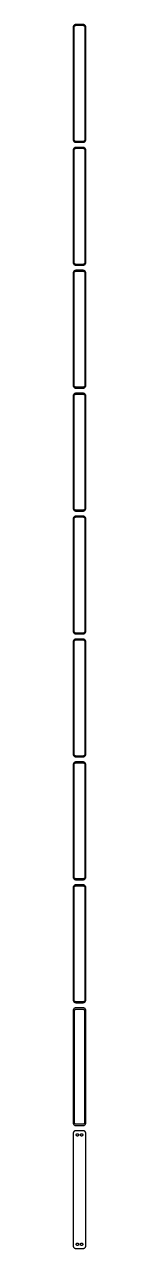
# Model space of a CAD drawing. Header units: metres. Extents: x -11 to 11, y 2085 to 4266.
import ezdxf

# ---------------------------------------------------------------- set-up
doc = ezdxf.new("R2010")
doc.units = ezdxf.units.M

msp = doc.modelspace()

# ---------------------------------------------------------------- linework, layer by layer
for p, q in [((-11.2106, 4261.63), (-11.25, 4261)), ((-11.25, 4261), (-11.25, 4061)), ((-11.0929, 4262.24), (-11.2106, 4261.63)), ((-10.8989, 4262.84), (-11.0929, 4262.24)), ((-10.6315, 4263.41), (-10.8989, 4262.84)), ((-10.2951, 4263.94), (-10.6315, 4263.41)), ((-9.89484, 4264.42), (-10.2951, 4263.94)), ((-9.43712, 4264.85), (-9.89484, 4264.42)), ((-9.75, 4260.5), (-9.71844, 4261)), ((-9.75, 4061.5), (-9.75, 4260.5)), ((-9.71844, 4261), (-9.62433, 4261.49)), ((-9.62433, 4261.49), (-9.4691, 4261.97)), ((-9.4691, 4261.97), (-9.25522, 4262.43)), ((-8.92912, 4265.22), (-9.43712, 4264.85)), ((-9.25522, 4262.43), (-8.98605, 4262.85)), ((-8.98605, 4262.85), (-8.66586, 4263.24)), ((-8.37889, 4265.52), (-8.92912, 4265.22)), ((-8.66586, 4263.24), (-8.29968, 4263.58)), ((-7.79507, 4265.76), (-8.37889, 4265.52)), ((-8.29968, 4263.58), (-7.8933, 4263.88)), ((-7.8933, 4263.88), (-7.45311, 4264.12)), ((-7.1869, 4265.91), (-7.79507, 4265.76)), ((-7.45311, 4264.12), (-6.98605, 4264.3)), ((-6.56395, 4265.99), (-7.1869, 4265.91)), ((-6.98605, 4264.3), (-6.49951, 4264.43)), ((6.56395, 4265.99), (-6.56395, 4265.99)), ((-6.49951, 4264.43), (-6.00116, 4264.49)), ((-6.00116, 4264.49), (6.00116, 4264.49)), ((6.00116, 4264.49), (6.49951, 4264.43)), ((6.49951, 4264.43), (6.98605, 4264.3)), ((7.1869, 4265.91), (6.56395, 4265.99)), ((6.98605, 4264.3), (7.45311, 4264.12)), ((7.79507, 4265.76), (7.1869, 4265.91)), ((7.45311, 4264.12), (7.8933, 4263.88)), ((8.37889, 4265.52), (7.79507, 4265.76)), ((7.8933, 4263.88), (8.29968, 4263.58)), ((8.29968, 4263.58), (8.66586, 4263.24)), ((8.92912, 4265.22), (8.37889, 4265.52)), ((8.66586, 4263.24), (8.98605, 4262.85)), ((9.43712, 4264.85), (8.92912, 4265.22)), ((8.98605, 4262.85), (9.25522, 4262.43)), ((9.25522, 4262.43), (9.4691, 4261.97)), ((9.89484, 4264.42), (9.43712, 4264.85)), ((9.4691, 4261.97), (9.62433, 4261.49)), ((9.62433, 4261.49), (9.71844, 4261)), ((9.71844, 4261), (9.75, 4260.5)), ((9.75, 4260.5), (9.75, 4061.5)), ((10.2951, 4263.94), (9.89484, 4264.42)), ((10.6315, 4263.41), (10.2951, 4263.94)), ((10.8989, 4262.84), (10.6315, 4263.41)), ((11.0929, 4262.24), (10.8989, 4262.84)), ((11.2106, 4261.63), (11.0929, 4262.24)), ((11.25, 4261), (11.2106, 4261.63)), ((11.25, 4061), (11.25, 4261)), ((-11.25, 4061), (-11.2106, 4060.37)), ((-11.2106, 4060.37), (-11.0929, 4059.76)), ((-11.0929, 4059.76), (-10.8989, 4059.16)), ((-10.8989, 4059.16), (-10.6315, 4058.59)), ((-10.6315, 4058.59), (-10.2951, 4058.06)), ((-10.2951, 4058.06), (-9.89484, 4057.58)), ((-9.89484, 4057.58), (-9.43712, 4057.15)), ((-9.71844, 4061), (-9.75, 4061.5)), ((-9.62433, 4060.51), (-9.71844, 4061)), ((-9.4691, 4060.03), (-9.62433, 4060.51)), ((-9.25522, 4059.57), (-9.4691, 4060.03)), ((-9.43712, 4057.15), (-8.92912, 4056.78)), ((-8.98605, 4059.15), (-9.25522, 4059.57)), ((-8.66586, 4058.76), (-8.98605, 4059.15)), ((-8.92912, 4056.78), (-8.37889, 4056.48)), ((-8.29968, 4058.42), (-8.66586, 4058.76)), ((-7.8933, 4058.12), (-8.29968, 4058.42)), ((-7.45311, 4057.88), (-7.8933, 4058.12)), ((-6.98605, 4057.7), (-7.45311, 4057.88)), ((-6.49951, 4057.57), (-6.98605, 4057.7)), ((-6.00116, 4057.51), (-6.49951, 4057.57)), ((6.00116, 4057.51), (-6.00116, 4057.51)), ((6.49951, 4057.57), (6.00116, 4057.51)), ((6.98605, 4057.7), (6.49951, 4057.57)), ((7.45311, 4057.88), (6.98605, 4057.7)), ((7.8933, 4058.12), (7.45311, 4057.88)), ((8.29968, 4058.42), (7.8933, 4058.12)), ((8.66586, 4058.76), (8.29968, 4058.42)), ((8.37889, 4056.48), (8.92912, 4056.78)), ((8.98605, 4059.15), (8.66586, 4058.76)), ((8.92912, 4056.78), (9.43712, 4057.15)), ((9.25522, 4059.57), (8.98605, 4059.15)), ((9.4691, 4060.03), (9.25522, 4059.57)), ((9.43712, 4057.15), (9.89484, 4057.58)), ((9.62433, 4060.51), (9.4691, 4060.03)), ((9.71844, 4061), (9.62433, 4060.51)), ((9.75, 4061.5), (9.71844, 4061)), ((9.89484, 4057.58), (10.2951, 4058.06)), ((10.2951, 4058.06), (10.6315, 4058.59)), ((10.6315, 4058.59), (10.8989, 4059.16)), ((10.8989, 4059.16), (11.0929, 4059.76)), ((11.0929, 4059.76), (11.2106, 4060.37)), ((11.2106, 4060.37), (11.25, 4061)), ((-11.2106, 4042.63), (-11.25, 4042)), ((-11.25, 4042), (-11.25, 3842)), ((-11.0929, 4043.24), (-11.2106, 4042.63)), ((-10.8989, 4043.84), (-11.0929, 4043.24)), ((-10.6315, 4044.41), (-10.8989, 4043.84)), ((-10.2951, 4044.94), (-10.6315, 4044.41)), ((-9.89484, 4045.42), (-10.2951, 4044.94)), ((-9.43712, 4045.85), (-9.89484, 4045.42)), ((-9.75, 4041.5), (-9.71844, 4042)), ((-9.75, 3842.5), (-9.75, 4041.5)), ((-9.71844, 4042), (-9.62433, 4042.49)), ((-9.62433, 4042.49), (-9.4691, 4042.97)), ((-9.4691, 4042.97), (-9.25522, 4043.43)), ((-8.92912, 4046.22), (-9.43712, 4045.85)), ((-9.25522, 4043.43), (-8.98605, 4043.85)), ((-8.98605, 4043.85), (-8.66586, 4044.24)), ((-8.37889, 4046.52), (-8.92912, 4046.22)), ((-8.66586, 4044.24), (-8.29968, 4044.58)), ((-8.37889, 4056.48), (-7.79507, 4056.24)), ((-7.79507, 4046.76), (-8.37889, 4046.52)), ((-8.29968, 4044.58), (-7.8933, 4044.88)), ((-7.8933, 4044.88), (-7.45311, 4045.12)), ((-7.79507, 4056.24), (-7.1869, 4056.09)), ((-7.1869, 4046.91), (-7.79507, 4046.76)), ((-7.45311, 4045.12), (-6.98605, 4045.3)), ((-7.1869, 4056.09), (-6.56395, 4056.01)), ((-6.56395, 4046.99), (-7.1869, 4046.91)), ((-6.98605, 4045.3), (-6.49951, 4045.43)), ((-6.56395, 4056.01), (6.56395, 4056.01)), ((6.56395, 4046.99), (-6.56395, 4046.99)), ((-6.49951, 4045.43), (-6.00116, 4045.49)), ((-6.00116, 4045.49), (6.00116, 4045.49)), ((6.00116, 4045.49), (6.49951, 4045.43)), ((6.49951, 4045.43), (6.98605, 4045.3)), ((6.56395, 4056.01), (7.1869, 4056.09)), ((7.1869, 4046.91), (6.56395, 4046.99)), ((6.98605, 4045.3), (7.45311, 4045.12)), ((7.1869, 4056.09), (7.79507, 4056.24)), ((7.79507, 4046.76), (7.1869, 4046.91)), ((7.45311, 4045.12), (7.8933, 4044.88)), ((7.79507, 4056.24), (8.37889, 4056.48)), ((8.37889, 4046.52), (7.79507, 4046.76)), ((7.8933, 4044.88), (8.29968, 4044.58)), ((8.29968, 4044.58), (8.66586, 4044.24)), ((8.92912, 4046.22), (8.37889, 4046.52)), ((8.66586, 4044.24), (8.98605, 4043.85)), ((9.43712, 4045.85), (8.92912, 4046.22)), ((8.98605, 4043.85), (9.25522, 4043.43)), ((9.25522, 4043.43), (9.4691, 4042.97)), ((9.89484, 4045.42), (9.43712, 4045.85)), ((9.4691, 4042.97), (9.62433, 4042.49)), ((9.62433, 4042.49), (9.71844, 4042)), ((9.71844, 4042), (9.75, 4041.5)), ((9.75, 4041.5), (9.75, 3842.5)), ((10.2951, 4044.94), (9.89484, 4045.42)), ((10.6315, 4044.41), (10.2951, 4044.94)), ((10.8989, 4043.84), (10.6315, 4044.41)), ((11.0929, 4043.24), (10.8989, 4043.84)), ((11.2106, 4042.63), (11.0929, 4043.24)), ((11.25, 4042), (11.2106, 4042.63)), ((11.25, 3842), (11.25, 4042)), ((-11.25, 3842), (-11.2106, 3841.37)), ((-11.2106, 3841.37), (-11.0929, 3840.76)), ((-11.0929, 3840.76), (-10.8989, 3840.16)), ((-10.8989, 3840.16), (-10.6315, 3839.59)), ((-10.6315, 3839.59), (-10.2951, 3839.06)), ((-10.2951, 3839.06), (-9.89484, 3838.58)), ((-9.89484, 3838.58), (-9.43712, 3838.15)), ((-9.71844, 3842), (-9.75, 3842.5)), ((-9.62433, 3841.51), (-9.71844, 3842)), ((-9.4691, 3841.03), (-9.62433, 3841.51)), ((-9.25522, 3840.57), (-9.4691, 3841.03)), ((-8.98605, 3840.15), (-9.25522, 3840.57)), ((-8.66586, 3839.76), (-8.98605, 3840.15)), ((-8.29968, 3839.42), (-8.66586, 3839.76)), ((-7.8933, 3839.12), (-8.29968, 3839.42)), ((-7.45311, 3838.88), (-7.8933, 3839.12)), ((-6.98605, 3838.7), (-7.45311, 3838.88)), ((-6.49951, 3838.57), (-6.98605, 3838.7)), ((-6.00116, 3838.51), (-6.49951, 3838.57)), ((6.49951, 3838.57), (6.00116, 3838.51)), ((6.98605, 3838.7), (6.49951, 3838.57)), ((7.45311, 3838.88), (6.98605, 3838.7)), ((7.8933, 3839.12), (7.45311, 3838.88)), ((8.29968, 3839.42), (7.8933, 3839.12)), ((8.66586, 3839.76), (8.29968, 3839.42)), ((8.98605, 3840.15), (8.66586, 3839.76)), ((9.25522, 3840.57), (8.98605, 3840.15)), ((9.4691, 3841.03), (9.25522, 3840.57)), ((9.43712, 3838.15), (9.89484, 3838.58)), ((9.62433, 3841.51), (9.4691, 3841.03)), ((9.71844, 3842), (9.62433, 3841.51)), ((9.75, 3842.5), (9.71844, 3842)), ((9.89484, 3838.58), (10.2951, 3839.06)), ((10.2951, 3839.06), (10.6315, 3839.59)), ((10.6315, 3839.59), (10.8989, 3840.16)), ((10.8989, 3840.16), (11.0929, 3840.76)), ((11.0929, 3840.76), (11.2106, 3841.37)), ((11.2106, 3841.37), (11.25, 3842)), ((-11.2106, 3823.63), (-11.25, 3823)), ((-11.25, 3823), (-11.25, 3623)), ((-11.0929, 3824.24), (-11.2106, 3823.63)), ((-10.8989, 3824.84), (-11.0929, 3824.24)), ((-10.6315, 3825.41), (-10.8989, 3824.84)), ((-10.2951, 3825.94), (-10.6315, 3825.41)), ((-9.89484, 3826.42), (-10.2951, 3825.94)), ((-9.43712, 3826.85), (-9.89484, 3826.42)), ((-9.75, 3822.5), (-9.71844, 3823)), ((-9.75, 3623.5), (-9.75, 3822.5)), ((-9.71844, 3823), (-9.62433, 3823.49)), ((-9.62433, 3823.49), (-9.4691, 3823.97)), ((-9.4691, 3823.97), (-9.25522, 3824.43)), ((-9.43712, 3838.15), (-8.92912, 3837.78)), ((-8.92912, 3827.22), (-9.43712, 3826.85)), ((-9.25522, 3824.43), (-8.98605, 3824.85)), ((-8.98605, 3824.85), (-8.66586, 3825.24)), ((-8.92912, 3837.78), (-8.37889, 3837.48)), ((-8.37889, 3827.52), (-8.92912, 3827.22)), ((-8.66586, 3825.24), (-8.29968, 3825.58)), ((-8.37889, 3837.48), (-7.79507, 3837.24)), ((-7.79507, 3827.76), (-8.37889, 3827.52)), ((-8.29968, 3825.58), (-7.8933, 3825.88)), ((-7.8933, 3825.88), (-7.45311, 3826.12)), ((-7.79507, 3837.24), (-7.1869, 3837.09)), ((-7.1869, 3827.91), (-7.79507, 3827.76)), ((-7.45311, 3826.12), (-6.98605, 3826.3)), ((-7.1869, 3837.09), (-6.56395, 3837.01)), ((-6.56395, 3827.99), (-7.1869, 3827.91)), ((-6.98605, 3826.3), (-6.49951, 3826.43)), ((-6.56395, 3837.01), (6.56395, 3837.01)), ((6.56395, 3827.99), (-6.56395, 3827.99)), ((-6.49951, 3826.43), (-6.00116, 3826.49)), ((6.00116, 3838.51), (-6.00116, 3838.51)), ((-6.00116, 3826.49), (6.00116, 3826.49)), ((6.00116, 3826.49), (6.49951, 3826.43)), ((6.49951, 3826.43), (6.98605, 3826.3)), ((6.56395, 3837.01), (7.1869, 3837.09)), ((7.1869, 3827.91), (6.56395, 3827.99)), ((6.98605, 3826.3), (7.45311, 3826.12)), ((7.1869, 3837.09), (7.79507, 3837.24)), ((7.79507, 3827.76), (7.1869, 3827.91)), ((7.45311, 3826.12), (7.8933, 3825.88)), ((7.79507, 3837.24), (8.37889, 3837.48)), ((8.37889, 3827.52), (7.79507, 3827.76)), ((7.8933, 3825.88), (8.29968, 3825.58)), ((8.29968, 3825.58), (8.66586, 3825.24)), ((8.37889, 3837.48), (8.92912, 3837.78)), ((8.92912, 3827.22), (8.37889, 3827.52)), ((8.66586, 3825.24), (8.98605, 3824.85)), ((8.92912, 3837.78), (9.43712, 3838.15)), ((9.43712, 3826.85), (8.92912, 3827.22)), ((8.98605, 3824.85), (9.25522, 3824.43)), ((9.25522, 3824.43), (9.4691, 3823.97)), ((9.89484, 3826.42), (9.43712, 3826.85)), ((9.4691, 3823.97), (9.62433, 3823.49)), ((9.62433, 3823.49), (9.71844, 3823)), ((9.71844, 3823), (9.75, 3822.5)), ((9.75, 3822.5), (9.75, 3623.5)), ((10.2951, 3825.94), (9.89484, 3826.42)), ((10.6315, 3825.41), (10.2951, 3825.94)), ((10.8989, 3824.84), (10.6315, 3825.41)), ((11.0929, 3824.24), (10.8989, 3824.84)), ((11.2106, 3823.63), (11.0929, 3824.24)), ((11.25, 3823), (11.2106, 3823.63)), ((11.25, 3623), (11.25, 3823)), ((-11.25, 3623), (-11.2106, 3622.37)), ((-11.2106, 3622.37), (-11.0929, 3621.76)), ((-11.0929, 3621.76), (-10.8989, 3621.16)), ((-10.8989, 3621.16), (-10.6315, 3620.59)), ((-10.6315, 3620.59), (-10.2951, 3620.06)), ((-9.71844, 3623), (-9.75, 3623.5)), ((-9.62433, 3622.51), (-9.71844, 3623)), ((-9.4691, 3622.03), (-9.62433, 3622.51)), ((-9.25522, 3621.57), (-9.4691, 3622.03)), ((-8.98605, 3621.15), (-9.25522, 3621.57)), ((-8.66586, 3620.76), (-8.98605, 3621.15)), ((-8.29968, 3620.42), (-8.66586, 3620.76)), ((8.66586, 3620.76), (8.29968, 3620.42)), ((8.98605, 3621.15), (8.66586, 3620.76)), ((9.25522, 3621.57), (8.98605, 3621.15)), ((9.4691, 3622.03), (9.25522, 3621.57)), ((9.62433, 3622.51), (9.4691, 3622.03)), ((9.71844, 3623), (9.62433, 3622.51)), ((9.75, 3623.5), (9.71844, 3623)), ((10.2951, 3620.06), (10.6315, 3620.59)), ((10.6315, 3620.59), (10.8989, 3621.16)), ((10.8989, 3621.16), (11.0929, 3621.76)), ((11.0929, 3621.76), (11.2106, 3622.37)), ((11.2106, 3622.37), (11.25, 3623)), ((-11.2106, 3604.63), (-11.25, 3604)), ((-11.25, 3604), (-11.25, 3404)), ((-11.0929, 3605.24), (-11.2106, 3604.63)), ((-10.8989, 3605.84), (-11.0929, 3605.24)), ((-10.6315, 3606.41), (-10.8989, 3605.84)), ((-10.2951, 3606.94), (-10.6315, 3606.41)), ((-10.2951, 3620.06), (-9.89484, 3619.58)), ((-9.89484, 3607.42), (-10.2951, 3606.94)), ((-9.89484, 3619.58), (-9.43712, 3619.15)), ((-9.43712, 3607.85), (-9.89484, 3607.42)), ((-9.75, 3603.5), (-9.71844, 3604)), ((-9.75, 3404.5), (-9.75, 3603.5)), ((-9.71844, 3604), (-9.62433, 3604.49)), ((-9.62433, 3604.49), (-9.4691, 3604.97)), ((-9.4691, 3604.97), (-9.25522, 3605.43)), ((-9.43712, 3619.15), (-8.92912, 3618.78)), ((-8.92912, 3608.22), (-9.43712, 3607.85)), ((-9.25522, 3605.43), (-8.98605, 3605.85)), ((-8.98605, 3605.85), (-8.66586, 3606.24)), ((-8.92912, 3618.78), (-8.37889, 3618.48)), ((-8.37889, 3608.52), (-8.92912, 3608.22)), ((-8.66586, 3606.24), (-8.29968, 3606.58)), ((-8.37889, 3618.48), (-7.79507, 3618.24)), ((-7.79507, 3608.76), (-8.37889, 3608.52)), ((-7.8933, 3620.12), (-8.29968, 3620.42)), ((-8.29968, 3606.58), (-7.8933, 3606.88)), ((-7.45311, 3619.88), (-7.8933, 3620.12)), ((-7.8933, 3606.88), (-7.45311, 3607.12)), ((-7.79507, 3618.24), (-7.1869, 3618.09)), ((-7.1869, 3608.91), (-7.79507, 3608.76)), ((-6.98605, 3619.7), (-7.45311, 3619.88)), ((-7.45311, 3607.12), (-6.98605, 3607.3)), ((-7.1869, 3618.09), (-6.56395, 3618.01)), ((-6.56395, 3608.99), (-7.1869, 3608.91)), ((-6.49951, 3619.57), (-6.98605, 3619.7)), ((-6.98605, 3607.3), (-6.49951, 3607.43)), ((-6.56395, 3618.01), (6.56395, 3618.01)), ((6.56395, 3608.99), (-6.56395, 3608.99)), ((-6.00116, 3619.51), (-6.49951, 3619.57)), ((-6.49951, 3607.43), (-6.00116, 3607.49)), ((6.00116, 3619.51), (-6.00116, 3619.51)), ((-6.00116, 3607.49), (6.00116, 3607.49)), ((6.49951, 3619.57), (6.00116, 3619.51)), ((6.00116, 3607.49), (6.49951, 3607.43)), ((6.98605, 3619.7), (6.49951, 3619.57)), ((6.49951, 3607.43), (6.98605, 3607.3)), ((6.56395, 3618.01), (7.1869, 3618.09)), ((7.1869, 3608.91), (6.56395, 3608.99)), ((7.45311, 3619.88), (6.98605, 3619.7)), ((6.98605, 3607.3), (7.45311, 3607.12)), ((7.1869, 3618.09), (7.79507, 3618.24)), ((7.79507, 3608.76), (7.1869, 3608.91)), ((7.8933, 3620.12), (7.45311, 3619.88)), ((7.45311, 3607.12), (7.8933, 3606.88)), ((7.79507, 3618.24), (8.37889, 3618.48)), ((8.37889, 3608.52), (7.79507, 3608.76)), ((8.29968, 3620.42), (7.8933, 3620.12)), ((7.8933, 3606.88), (8.29968, 3606.58)), ((8.29968, 3606.58), (8.66586, 3606.24)), ((8.37889, 3618.48), (8.92912, 3618.78)), ((8.92912, 3608.22), (8.37889, 3608.52)), ((8.66586, 3606.24), (8.98605, 3605.85)), ((8.92912, 3618.78), (9.43712, 3619.15)), ((9.43712, 3607.85), (8.92912, 3608.22)), ((8.98605, 3605.85), (9.25522, 3605.43)), ((9.25522, 3605.43), (9.4691, 3604.97)), ((9.43712, 3619.15), (9.89484, 3619.58)), ((9.89484, 3607.42), (9.43712, 3607.85)), ((9.4691, 3604.97), (9.62433, 3604.49)), ((9.62433, 3604.49), (9.71844, 3604)), ((9.71844, 3604), (9.75, 3603.5)), ((9.75, 3603.5), (9.75, 3404.5)), ((9.89484, 3619.58), (10.2951, 3620.06)), ((10.2951, 3606.94), (9.89484, 3607.42)), ((10.6315, 3606.41), (10.2951, 3606.94)), ((10.8989, 3605.84), (10.6315, 3606.41)), ((11.0929, 3605.24), (10.8989, 3605.84)), ((11.2106, 3604.63), (11.0929, 3605.24)), ((11.25, 3604), (11.2106, 3604.63)), ((11.25, 3404), (11.25, 3604)), ((-11.25, 3404), (-11.2106, 3403.37)), ((-11.2106, 3403.37), (-11.0929, 3402.76)), ((-11.0929, 3402.76), (-10.8989, 3402.16)), ((-9.71844, 3404), (-9.75, 3404.5)), ((-9.62433, 3403.51), (-9.71844, 3404)), ((-9.4691, 3403.03), (-9.62433, 3403.51)), ((-9.25522, 3402.57), (-9.4691, 3403.03)), ((-8.98605, 3402.15), (-9.25522, 3402.57)), ((9.25522, 3402.57), (8.98605, 3402.15)), ((9.4691, 3403.03), (9.25522, 3402.57)), ((9.62433, 3403.51), (9.4691, 3403.03)), ((9.71844, 3404), (9.62433, 3403.51)), ((9.75, 3404.5), (9.71844, 3404)), ((10.8989, 3402.16), (11.0929, 3402.76)), ((11.0929, 3402.76), (11.2106, 3403.37)), ((11.2106, 3403.37), (11.25, 3404)), ((-11.2106, 3385.63), (-11.25, 3385)), ((-11.25, 3385), (-11.25, 3185)), ((-11.0929, 3386.24), (-11.2106, 3385.63)), ((-10.8989, 3386.84), (-11.0929, 3386.24)), ((-10.8989, 3402.16), (-10.6315, 3401.59)), ((-10.6315, 3387.41), (-10.8989, 3386.84)), ((-10.6315, 3401.59), (-10.2951, 3401.06)), ((-10.2951, 3387.94), (-10.6315, 3387.41)), ((-10.2951, 3401.06), (-9.89484, 3400.58)), ((-9.89484, 3388.42), (-10.2951, 3387.94)), ((-9.89484, 3400.58), (-9.43712, 3400.15)), ((-9.43712, 3388.85), (-9.89484, 3388.42)), ((-9.75, 3384.5), (-9.71844, 3385)), ((-9.75, 3185.5), (-9.75, 3384.5)), ((-9.71844, 3385), (-9.62433, 3385.49)), ((-9.62433, 3385.49), (-9.4691, 3385.97)), ((-9.4691, 3385.97), (-9.25522, 3386.43)), ((-9.43712, 3400.15), (-8.92912, 3399.78)), ((-8.92912, 3389.22), (-9.43712, 3388.85)), ((-9.25522, 3386.43), (-8.98605, 3386.85)), ((-8.66586, 3401.76), (-8.98605, 3402.15)), ((-8.98605, 3386.85), (-8.66586, 3387.24)), ((-8.92912, 3399.78), (-8.37889, 3399.48)), ((-8.37889, 3389.52), (-8.92912, 3389.22)), ((-8.29968, 3401.42), (-8.66586, 3401.76)), ((-8.66586, 3387.24), (-8.29968, 3387.58)), ((-8.37889, 3399.48), (-7.79507, 3399.24)), ((-7.79507, 3389.76), (-8.37889, 3389.52)), ((-7.8933, 3401.12), (-8.29968, 3401.42)), ((-8.29968, 3387.58), (-7.8933, 3387.88)), ((-7.45311, 3400.88), (-7.8933, 3401.12)), ((-7.8933, 3387.88), (-7.45311, 3388.12)), ((-7.79507, 3399.24), (-7.1869, 3399.09)), ((-7.1869, 3389.91), (-7.79507, 3389.76)), ((-6.98605, 3400.7), (-7.45311, 3400.88)), ((-7.45311, 3388.12), (-6.98605, 3388.3)), ((-7.1869, 3399.09), (-6.56395, 3399.01)), ((-6.56395, 3389.99), (-7.1869, 3389.91)), ((-6.49951, 3400.57), (-6.98605, 3400.7)), ((-6.98605, 3388.3), (-6.49951, 3388.43)), ((-6.56395, 3399.01), (6.56395, 3399.01)), ((6.56395, 3389.99), (-6.56395, 3389.99)), ((-6.00116, 3400.51), (-6.49951, 3400.57)), ((-6.49951, 3388.43), (-6.00116, 3388.49)), ((6.00116, 3400.51), (-6.00116, 3400.51)), ((-6.00116, 3388.49), (6.00116, 3388.49)), ((6.49951, 3400.57), (6.00116, 3400.51)), ((6.00116, 3388.49), (6.49951, 3388.43)), ((6.98605, 3400.7), (6.49951, 3400.57)), ((6.49951, 3388.43), (6.98605, 3388.3)), ((6.56395, 3399.01), (7.1869, 3399.09)), ((7.1869, 3389.91), (6.56395, 3389.99)), ((7.45311, 3400.88), (6.98605, 3400.7)), ((6.98605, 3388.3), (7.45311, 3388.12)), ((7.1869, 3399.09), (7.79507, 3399.24)), ((7.79507, 3389.76), (7.1869, 3389.91)), ((7.8933, 3401.12), (7.45311, 3400.88)), ((7.45311, 3388.12), (7.8933, 3387.88)), ((7.79507, 3399.24), (8.37889, 3399.48)), ((8.37889, 3389.52), (7.79507, 3389.76)), ((8.29968, 3401.42), (7.8933, 3401.12)), ((7.8933, 3387.88), (8.29968, 3387.58)), ((8.66586, 3401.76), (8.29968, 3401.42)), ((8.29968, 3387.58), (8.66586, 3387.24)), ((8.37889, 3399.48), (8.92912, 3399.78)), ((8.92912, 3389.22), (8.37889, 3389.52)), ((8.98605, 3402.15), (8.66586, 3401.76)), ((8.66586, 3387.24), (8.98605, 3386.85)), ((8.92912, 3399.78), (9.43712, 3400.15)), ((9.43712, 3388.85), (8.92912, 3389.22)), ((8.98605, 3386.85), (9.25522, 3386.43)), ((9.25522, 3386.43), (9.4691, 3385.97)), ((9.43712, 3400.15), (9.89484, 3400.58)), ((9.89484, 3388.42), (9.43712, 3388.85)), ((9.4691, 3385.97), (9.62433, 3385.49)), ((9.62433, 3385.49), (9.71844, 3385)), ((9.71844, 3385), (9.75, 3384.5)), ((9.75, 3384.5), (9.75, 3185.5)), ((9.89484, 3400.58), (10.2951, 3401.06)), ((10.2951, 3387.94), (9.89484, 3388.42)), ((10.2951, 3401.06), (10.6315, 3401.59)), ((10.6315, 3387.41), (10.2951, 3387.94)), ((10.6315, 3401.59), (10.8989, 3402.16)), ((10.8989, 3386.84), (10.6315, 3387.41)), ((11.0929, 3386.24), (10.8989, 3386.84)), ((11.2106, 3385.63), (11.0929, 3386.24)), ((11.25, 3385), (11.2106, 3385.63)), ((11.25, 3185), (11.25, 3385)), ((-11.25, 3185), (-11.2106, 3184.37)), ((-11.2106, 3184.37), (-11.0929, 3183.76)), ((-9.71844, 3185), (-9.75, 3185.5)), ((-9.62433, 3184.51), (-9.71844, 3185)), ((-9.4691, 3184.03), (-9.62433, 3184.51)), ((9.62433, 3184.51), (9.4691, 3184.03)), ((9.71844, 3185), (9.62433, 3184.51)), ((9.75, 3185.5), (9.71844, 3185)), ((11.0929, 3183.76), (11.2106, 3184.37)), ((11.2106, 3184.37), (11.25, 3185)), ((-11.2106, 3166.63), (-11.25, 3166)), ((-11.25, 3166), (-11.25, 2966)), ((-11.0929, 3167.24), (-11.2106, 3166.63)), ((-11.0929, 3183.76), (-10.8989, 3183.16)), ((-10.8989, 3167.84), (-11.0929, 3167.24)), ((-10.8989, 3183.16), (-10.6315, 3182.59)), ((-10.6315, 3168.41), (-10.8989, 3167.84)), ((-10.6315, 3182.59), (-10.2951, 3182.06)), ((-10.2951, 3168.94), (-10.6315, 3168.41)), ((-10.2951, 3182.06), (-9.89484, 3181.58)), ((-9.89484, 3169.42), (-10.2951, 3168.94)), ((-9.89484, 3181.58), (-9.43712, 3181.15)), ((-9.43712, 3169.85), (-9.89484, 3169.42)), ((-9.75, 3165.5), (-9.71844, 3166)), ((-9.75, 2966.5), (-9.75, 3165.5)), ((-9.71844, 3166), (-9.62433, 3166.49)), ((-9.62433, 3166.49), (-9.4691, 3166.97)), ((-9.25522, 3183.57), (-9.4691, 3184.03)), ((-9.4691, 3166.97), (-9.25522, 3167.43)), ((-9.43712, 3181.15), (-8.92912, 3180.78)), ((-8.92912, 3170.22), (-9.43712, 3169.85)), ((-8.98605, 3183.15), (-9.25522, 3183.57)), ((-9.25522, 3167.43), (-8.98605, 3167.85)), ((-8.66586, 3182.76), (-8.98605, 3183.15)), ((-8.98605, 3167.85), (-8.66586, 3168.24)), ((-8.92912, 3180.78), (-8.37889, 3180.48)), ((-8.37889, 3170.52), (-8.92912, 3170.22)), ((-8.29968, 3182.42), (-8.66586, 3182.76)), ((-8.66586, 3168.24), (-8.29968, 3168.58)), ((-8.37889, 3180.48), (-7.79507, 3180.24)), ((-7.79507, 3170.76), (-8.37889, 3170.52)), ((-7.8933, 3182.12), (-8.29968, 3182.42)), ((-8.29968, 3168.58), (-7.8933, 3168.88)), ((-7.45311, 3181.88), (-7.8933, 3182.12)), ((-7.8933, 3168.88), (-7.45311, 3169.12)), ((-7.79507, 3180.24), (-7.1869, 3180.09)), ((-7.1869, 3170.91), (-7.79507, 3170.76)), ((-6.98605, 3181.7), (-7.45311, 3181.88)), ((-7.45311, 3169.12), (-6.98605, 3169.3)), ((-7.1869, 3180.09), (-6.56395, 3180.01)), ((-6.56395, 3170.99), (-7.1869, 3170.91)), ((-6.49951, 3181.57), (-6.98605, 3181.7)), ((-6.98605, 3169.3), (-6.49951, 3169.43)), ((-6.56395, 3180.01), (6.56395, 3180.01)), ((6.56395, 3170.99), (-6.56395, 3170.99)), ((-6.00116, 3181.51), (-6.49951, 3181.57)), ((-6.49951, 3169.43), (-6.00116, 3169.49)), ((6.00116, 3181.51), (-6.00116, 3181.51)), ((-6.00116, 3169.49), (6.00116, 3169.49)), ((6.49951, 3181.57), (6.00116, 3181.51)), ((6.00116, 3169.49), (6.49951, 3169.43)), ((6.98605, 3181.7), (6.49951, 3181.57)), ((6.49951, 3169.43), (6.98605, 3169.3)), ((6.56395, 3180.01), (7.1869, 3180.09)), ((7.1869, 3170.91), (6.56395, 3170.99)), ((7.45311, 3181.88), (6.98605, 3181.7)), ((6.98605, 3169.3), (7.45311, 3169.12)), ((7.1869, 3180.09), (7.79507, 3180.24)), ((7.79507, 3170.76), (7.1869, 3170.91)), ((7.8933, 3182.12), (7.45311, 3181.88)), ((7.45311, 3169.12), (7.8933, 3168.88)), ((7.79507, 3180.24), (8.37889, 3180.48)), ((8.37889, 3170.52), (7.79507, 3170.76)), ((8.29968, 3182.42), (7.8933, 3182.12)), ((7.8933, 3168.88), (8.29968, 3168.58)), ((8.66586, 3182.76), (8.29968, 3182.42)), ((8.29968, 3168.58), (8.66586, 3168.24)), ((8.37889, 3180.48), (8.92912, 3180.78)), ((8.92912, 3170.22), (8.37889, 3170.52)), ((8.98605, 3183.15), (8.66586, 3182.76)), ((8.66586, 3168.24), (8.98605, 3167.85)), ((8.92912, 3180.78), (9.43712, 3181.15)), ((9.43712, 3169.85), (8.92912, 3170.22)), ((9.25522, 3183.57), (8.98605, 3183.15)), ((8.98605, 3167.85), (9.25522, 3167.43)), ((9.4691, 3184.03), (9.25522, 3183.57)), ((9.25522, 3167.43), (9.4691, 3166.97)), ((9.43712, 3181.15), (9.89484, 3181.58)), ((9.89484, 3169.42), (9.43712, 3169.85)), ((9.4691, 3166.97), (9.62433, 3166.49)), ((9.62433, 3166.49), (9.71844, 3166)), ((9.71844, 3166), (9.75, 3165.5)), ((9.75, 3165.5), (9.75, 2966.5)), ((9.89484, 3181.58), (10.2951, 3182.06)), ((10.2951, 3168.94), (9.89484, 3169.42)), ((10.2951, 3182.06), (10.6315, 3182.59)), ((10.6315, 3168.41), (10.2951, 3168.94)), ((10.6315, 3182.59), (10.8989, 3183.16)), ((10.8989, 3167.84), (10.6315, 3168.41)), ((10.8989, 3183.16), (11.0929, 3183.76)), ((11.0929, 3167.24), (10.8989, 3167.84)), ((11.2106, 3166.63), (11.0929, 3167.24)), ((11.25, 3166), (11.2106, 3166.63)), ((11.25, 2966), (11.25, 3166)), ((-9.71844, 2966), (-9.75, 2966.5)), ((9.75, 2966.5), (9.71844, 2966)), ((-11.25, 2966), (-11.2106, 2965.37)), ((-11.2106, 2947.63), (-11.25, 2947)), ((-11.25, 2947), (-11.25, 2747)), ((-11.2106, 2965.37), (-11.0929, 2964.76)), ((-11.0929, 2948.24), (-11.2106, 2947.63)), ((-11.0929, 2964.76), (-10.8989, 2964.16)), ((-10.8989, 2948.84), (-11.0929, 2948.24)), ((-10.8989, 2964.16), (-10.6315, 2963.59)), ((-10.6315, 2949.41), (-10.8989, 2948.84)), ((-10.6315, 2963.59), (-10.2951, 2963.06)), ((-10.2951, 2949.94), (-10.6315, 2949.41)), ((-10.2951, 2963.06), (-9.89484, 2962.58)), ((-9.89484, 2950.42), (-10.2951, 2949.94)), ((-9.89484, 2962.58), (-9.43712, 2962.15)), ((-9.43712, 2950.85), (-9.89484, 2950.42)), ((-9.75, 2946.5), (-9.71844, 2947)), ((-9.75, 2747.5), (-9.75, 2946.5)), ((-9.62433, 2965.51), (-9.71844, 2966)), ((-9.71844, 2947), (-9.62433, 2947.49)), ((-9.4691, 2965.03), (-9.62433, 2965.51)), ((-9.62433, 2947.49), (-9.4691, 2947.97)), ((-9.25522, 2964.57), (-9.4691, 2965.03)), ((-9.4691, 2947.97), (-9.25522, 2948.43)), ((-9.43712, 2962.15), (-8.92912, 2961.78)), ((-8.92912, 2951.22), (-9.43712, 2950.85)), ((-8.98605, 2964.15), (-9.25522, 2964.57)), ((-9.25522, 2948.43), (-8.98605, 2948.85)), ((-8.66586, 2963.76), (-8.98605, 2964.15)), ((-8.98605, 2948.85), (-8.66586, 2949.24)), ((-8.92912, 2961.78), (-8.37889, 2961.48)), ((-8.37889, 2951.52), (-8.92912, 2951.22)), ((-8.29968, 2963.42), (-8.66586, 2963.76)), ((-8.66586, 2949.24), (-8.29968, 2949.58)), ((-8.37889, 2961.48), (-7.79507, 2961.24)), ((-7.79507, 2951.76), (-8.37889, 2951.52)), ((-7.8933, 2963.12), (-8.29968, 2963.42)), ((-8.29968, 2949.58), (-7.8933, 2949.88)), ((-7.45311, 2962.88), (-7.8933, 2963.12)), ((-7.8933, 2949.88), (-7.45311, 2950.12)), ((-7.79507, 2961.24), (-7.1869, 2961.09)), ((-7.1869, 2951.91), (-7.79507, 2951.76)), ((-6.98605, 2962.7), (-7.45311, 2962.88)), ((-7.45311, 2950.12), (-6.98605, 2950.3)), ((-7.1869, 2961.09), (-6.56395, 2961.01)), ((-6.56395, 2951.99), (-7.1869, 2951.91)), ((-6.49951, 2962.57), (-6.98605, 2962.7)), ((-6.98605, 2950.3), (-6.49951, 2950.43)), ((-6.56395, 2961.01), (6.56395, 2961.01)), ((6.56395, 2951.99), (-6.56395, 2951.99)), ((-6.00116, 2962.51), (-6.49951, 2962.57)), ((-6.49951, 2950.43), (-6.00116, 2950.49)), ((6.00116, 2962.51), (-6.00116, 2962.51)), ((-6.00116, 2950.49), (6.00116, 2950.49)), ((6.49951, 2962.57), (6.00116, 2962.51)), ((6.00116, 2950.49), (6.49951, 2950.43)), ((6.98605, 2962.7), (6.49951, 2962.57)), ((6.49951, 2950.43), (6.98605, 2950.3)), ((6.56395, 2961.01), (7.1869, 2961.09)), ((7.1869, 2951.91), (6.56395, 2951.99)), ((7.45311, 2962.88), (6.98605, 2962.7)), ((6.98605, 2950.3), (7.45311, 2950.12)), ((7.1869, 2961.09), (7.79507, 2961.24)), ((7.79507, 2951.76), (7.1869, 2951.91)), ((7.8933, 2963.12), (7.45311, 2962.88)), ((7.45311, 2950.12), (7.8933, 2949.88)), ((7.79507, 2961.24), (8.37889, 2961.48)), ((8.37889, 2951.52), (7.79507, 2951.76)), ((8.29968, 2963.42), (7.8933, 2963.12)), ((7.8933, 2949.88), (8.29968, 2949.58)), ((8.66586, 2963.76), (8.29968, 2963.42)), ((8.29968, 2949.58), (8.66586, 2949.24)), ((8.37889, 2961.48), (8.92912, 2961.78)), ((8.92912, 2951.22), (8.37889, 2951.52)), ((8.98605, 2964.15), (8.66586, 2963.76)), ((8.66586, 2949.24), (8.98605, 2948.85)), ((8.92912, 2961.78), (9.43712, 2962.15)), ((9.43712, 2950.85), (8.92912, 2951.22)), ((9.25522, 2964.57), (8.98605, 2964.15)), ((8.98605, 2948.85), (9.25522, 2948.43)), ((9.4691, 2965.03), (9.25522, 2964.57)), ((9.25522, 2948.43), (9.4691, 2947.97)), ((9.43712, 2962.15), (9.89484, 2962.58)), ((9.89484, 2950.42), (9.43712, 2950.85)), ((9.62433, 2965.51), (9.4691, 2965.03)), ((9.4691, 2947.97), (9.62433, 2947.49)), ((9.71844, 2966), (9.62433, 2965.51)), ((9.62433, 2947.49), (9.71844, 2947)), ((9.71844, 2947), (9.75, 2946.5)), ((9.75, 2946.5), (9.75, 2747.5)), ((9.89484, 2962.58), (10.2951, 2963.06)), ((10.2951, 2949.94), (9.89484, 2950.42)), ((10.2951, 2963.06), (10.6315, 2963.59)), ((10.6315, 2949.41), (10.2951, 2949.94)), ((10.6315, 2963.59), (10.8989, 2964.16)), ((10.8989, 2948.84), (10.6315, 2949.41)), ((10.8989, 2964.16), (11.0929, 2964.76)), ((11.0929, 2948.24), (10.8989, 2948.84)), ((11.0929, 2964.76), (11.2106, 2965.37)), ((11.2106, 2947.63), (11.0929, 2948.24)), ((11.2106, 2965.37), (11.25, 2966)), ((11.25, 2947), (11.2106, 2947.63)), ((11.25, 2747), (11.25, 2947)), ((-11.25, 2747), (-11.2106, 2746.37)), ((-11.2106, 2728.63), (-11.25, 2728)), ((-11.25, 2728), (-11.25, 2528)), ((-11.2106, 2746.37), (-11.0929, 2745.76)), ((-11.0929, 2729.24), (-11.2106, 2728.63)), ((-11.0929, 2745.76), (-10.8989, 2745.16)), ((-10.8989, 2729.84), (-11.0929, 2729.24)), ((-10.8989, 2745.16), (-10.6315, 2744.59)), ((-10.6315, 2730.41), (-10.8989, 2729.84)), ((-10.6315, 2744.59), (-10.2951, 2744.06)), ((-10.2951, 2730.94), (-10.6315, 2730.41)), ((-10.2951, 2744.06), (-9.89484, 2743.58)), ((-9.89484, 2731.42), (-10.2951, 2730.94)), ((-9.89484, 2743.58), (-9.43712, 2743.15)), ((-9.43712, 2731.85), (-9.89484, 2731.42)), ((-9.71844, 2747), (-9.75, 2747.5)), ((-9.75, 2727.5), (-9.71844, 2728)), ((-9.75, 2528.5), (-9.75, 2727.5)), ((-9.62433, 2746.51), (-9.71844, 2747)), ((-9.71844, 2728), (-9.62433, 2728.49)), ((-9.4691, 2746.03), (-9.62433, 2746.51)), ((-9.62433, 2728.49), (-9.4691, 2728.97)), ((-9.25522, 2745.57), (-9.4691, 2746.03)), ((-9.4691, 2728.97), (-9.25522, 2729.43)), ((-9.43712, 2743.15), (-8.92912, 2742.78)), ((-8.92912, 2732.22), (-9.43712, 2731.85)), ((-8.98605, 2745.15), (-9.25522, 2745.57)), ((-9.25522, 2729.43), (-8.98605, 2729.85)), ((-8.66586, 2744.76), (-8.98605, 2745.15)), ((-8.98605, 2729.85), (-8.66586, 2730.24)), ((-8.92912, 2742.78), (-8.37889, 2742.48)), ((-8.37889, 2732.52), (-8.92912, 2732.22)), ((-8.29968, 2744.42), (-8.66586, 2744.76)), ((-8.66586, 2730.24), (-8.29968, 2730.58)), ((-8.37889, 2742.48), (-7.79507, 2742.24)), ((-7.79507, 2732.76), (-8.37889, 2732.52)), ((-7.8933, 2744.12), (-8.29968, 2744.42)), ((-8.29968, 2730.58), (-7.8933, 2730.88)), ((-7.45311, 2743.88), (-7.8933, 2744.12)), ((-7.8933, 2730.88), (-7.45311, 2731.12)), ((-7.79507, 2742.24), (-7.1869, 2742.09)), ((-7.1869, 2732.91), (-7.79507, 2732.76)), ((-6.98605, 2743.7), (-7.45311, 2743.88)), ((-7.45311, 2731.12), (-6.98605, 2731.3)), ((-7.1869, 2742.09), (-6.56395, 2742.01)), ((-6.56395, 2732.99), (-7.1869, 2732.91)), ((-6.49951, 2743.57), (-6.98605, 2743.7)), ((-6.98605, 2731.3), (-6.49951, 2731.43)), ((-6.56395, 2742.01), (6.56395, 2742.01)), ((6.56395, 2732.99), (-6.56395, 2732.99)), ((-6.00116, 2743.51), (-6.49951, 2743.57)), ((-6.49951, 2731.43), (-6.00116, 2731.49)), ((6.00116, 2743.51), (-6.00116, 2743.51)), ((-6.00116, 2731.49), (6.00116, 2731.49)), ((6.49951, 2743.57), (6.00116, 2743.51)), ((6.00116, 2731.49), (6.49951, 2731.43)), ((6.98605, 2743.7), (6.49951, 2743.57)), ((6.49951, 2731.43), (6.98605, 2731.3)), ((6.56395, 2742.01), (7.1869, 2742.09)), ((7.1869, 2732.91), (6.56395, 2732.99)), ((7.45311, 2743.88), (6.98605, 2743.7)), ((6.98605, 2731.3), (7.45311, 2731.12)), ((7.1869, 2742.09), (7.79507, 2742.24)), ((7.79507, 2732.76), (7.1869, 2732.91)), ((7.8933, 2744.12), (7.45311, 2743.88)), ((7.45311, 2731.12), (7.8933, 2730.88)), ((7.79507, 2742.24), (8.37889, 2742.48)), ((8.37889, 2732.52), (7.79507, 2732.76)), ((8.29968, 2744.42), (7.8933, 2744.12)), ((7.8933, 2730.88), (8.29968, 2730.58)), ((8.66586, 2744.76), (8.29968, 2744.42)), ((8.29968, 2730.58), (8.66586, 2730.24)), ((8.37889, 2742.48), (8.92912, 2742.78)), ((8.92912, 2732.22), (8.37889, 2732.52)), ((8.98605, 2745.15), (8.66586, 2744.76)), ((8.66586, 2730.24), (8.98605, 2729.85)), ((8.92912, 2742.78), (9.43712, 2743.15)), ((9.43712, 2731.85), (8.92912, 2732.22)), ((9.25522, 2745.57), (8.98605, 2745.15)), ((8.98605, 2729.85), (9.25522, 2729.43)), ((9.4691, 2746.03), (9.25522, 2745.57)), ((9.25522, 2729.43), (9.4691, 2728.97)), ((9.43712, 2743.15), (9.89484, 2743.58)), ((9.89484, 2731.42), (9.43712, 2731.85)), ((9.62433, 2746.51), (9.4691, 2746.03)), ((9.4691, 2728.97), (9.62433, 2728.49)), ((9.71844, 2747), (9.62433, 2746.51)), ((9.62433, 2728.49), (9.71844, 2728)), ((9.75, 2747.5), (9.71844, 2747)), ((9.71844, 2728), (9.75, 2727.5)), ((9.75, 2727.5), (9.75, 2528.5)), ((9.89484, 2743.58), (10.2951, 2744.06)), ((10.2951, 2730.94), (9.89484, 2731.42)), ((10.2951, 2744.06), (10.6315, 2744.59)), ((10.6315, 2730.41), (10.2951, 2730.94)), ((10.6315, 2744.59), (10.8989, 2745.16)), ((10.8989, 2729.84), (10.6315, 2730.41)), ((10.8989, 2745.16), (11.0929, 2745.76)), ((11.0929, 2729.24), (10.8989, 2729.84)), ((11.0929, 2745.76), (11.2106, 2746.37)), ((11.2106, 2728.63), (11.0929, 2729.24)), ((11.2106, 2746.37), (11.25, 2747)), ((11.25, 2728), (11.2106, 2728.63)), ((11.25, 2528), (11.25, 2728)), ((-11.25, 2528), (-11.2106, 2527.37)), ((-11.2106, 2509.63), (-11.25, 2509)), ((-11.25, 2509), (-11.25, 2309)), ((-11.2106, 2527.37), (-11.0929, 2526.76)), ((-11.0929, 2510.24), (-11.2106, 2509.63)), ((-11.0929, 2526.76), (-10.8989, 2526.16)), ((-10.8989, 2510.84), (-11.0929, 2510.24)), ((-10.8989, 2526.16), (-10.6315, 2525.59)), ((-10.6315, 2511.41), (-10.8989, 2510.84)), ((-10.6315, 2525.59), (-10.2951, 2525.06)), ((-10.2951, 2511.94), (-10.6315, 2511.41)), ((-10.2951, 2525.06), (-9.89484, 2524.58)), ((-9.89484, 2512.42), (-10.2951, 2511.94)), ((-9.89484, 2524.58), (-9.43712, 2524.15)), ((-9.43712, 2512.85), (-9.89484, 2512.42)), ((-9.71844, 2528), (-9.75, 2528.5)), ((-9.62433, 2527.51), (-9.71844, 2528)), ((-9.4691, 2527.03), (-9.62433, 2527.51)), ((-9.25522, 2526.57), (-9.4691, 2527.03)), ((-9.43712, 2524.15), (-8.92912, 2523.78)), ((-8.92912, 2513.22), (-9.43712, 2512.85)), ((-8.98605, 2526.15), (-9.25522, 2526.57)), ((-8.66586, 2525.76), (-8.98605, 2526.15)), ((-8.92912, 2523.78), (-8.37889, 2523.48)), ((-8.37889, 2513.52), (-8.92912, 2513.22)), ((-8.86292, 2508.5), (-8.83836, 2508.89)), ((-8.86292, 2309.5), (-8.86292, 2508.5)), ((-8.83836, 2508.89), (-8.76512, 2509.27)), ((-8.76512, 2509.27), (-8.64432, 2509.65)), ((-8.29968, 2525.42), (-8.66586, 2525.76)), ((-8.64432, 2509.65), (-8.47786, 2510)), ((-8.47786, 2510), (-8.2684, 2510.33)), ((-8.37889, 2523.48), (-7.79507, 2523.24)), ((-7.79507, 2513.76), (-8.37889, 2513.52)), ((-7.8933, 2525.12), (-8.29968, 2525.42)), ((-8.2684, 2510.33), (-8.01921, 2510.63)), ((-8.01921, 2510.63), (-7.73424, 2510.9)), ((-7.45311, 2524.88), (-7.8933, 2525.12)), ((-7.79507, 2523.24), (-7.1869, 2523.09)), ((-7.1869, 2513.91), (-7.79507, 2513.76)), ((-7.73424, 2510.9), (-7.41798, 2511.13)), ((-6.98605, 2524.7), (-7.45311, 2524.88)), ((-7.41798, 2511.13), (-7.07541, 2511.32)), ((-7.1869, 2523.09), (-6.56395, 2523.01)), ((-6.56395, 2513.99), (-7.1869, 2513.91)), ((-7.07541, 2511.32), (-6.71194, 2511.46)), ((-6.49951, 2524.57), (-6.98605, 2524.7)), ((-6.71194, 2511.46), (-6.3333, 2511.56)), ((-6.56395, 2523.01), (6.56395, 2523.01)), ((6.56395, 2513.99), (-6.56395, 2513.99)), ((-6.00116, 2524.51), (-6.49951, 2524.57)), ((-6.3333, 2511.56), (-5.94545, 2511.61)), ((6.00116, 2524.51), (-6.00116, 2524.51)), ((-5.94545, 2511.61), (5.94545, 2511.61)), ((5.94545, 2511.61), (6.3333, 2511.56)), ((6.49951, 2524.57), (6.00116, 2524.51)), ((6.3333, 2511.56), (6.71194, 2511.46)), ((6.98605, 2524.7), (6.49951, 2524.57)), ((6.56395, 2523.01), (7.1869, 2523.09)), ((7.1869, 2513.91), (6.56395, 2513.99)), ((6.71194, 2511.46), (7.07541, 2511.32)), ((7.45311, 2524.88), (6.98605, 2524.7)), ((7.07541, 2511.32), (7.41798, 2511.13)), ((7.1869, 2523.09), (7.79507, 2523.24)), ((7.79507, 2513.76), (7.1869, 2513.91)), ((7.41798, 2511.13), (7.73424, 2510.9)), ((7.8933, 2525.12), (7.45311, 2524.88)), ((7.73424, 2510.9), (8.01921, 2510.63)), ((7.79507, 2523.24), (8.37889, 2523.48)), ((8.37889, 2513.52), (7.79507, 2513.76)), ((8.29968, 2525.42), (7.8933, 2525.12)), ((8.01921, 2510.63), (8.2684, 2510.33)), ((8.2684, 2510.33), (8.47786, 2510)), ((8.66586, 2525.76), (8.29968, 2525.42)), ((8.37889, 2523.48), (8.92912, 2523.78)), ((8.92912, 2513.22), (8.37889, 2513.52)), ((8.47786, 2510), (8.64432, 2509.65)), ((8.64432, 2509.65), (8.76512, 2509.27)), ((8.98605, 2526.15), (8.66586, 2525.76)), ((8.76512, 2509.27), (8.83836, 2508.89)), ((8.83836, 2508.89), (8.86292, 2508.5)), ((8.86292, 2508.5), (8.86292, 2309.5)), ((8.92912, 2523.78), (9.43712, 2524.15)), ((9.43712, 2512.85), (8.92912, 2513.22)), ((9.25522, 2526.57), (8.98605, 2526.15)), ((9.4691, 2527.03), (9.25522, 2526.57)), ((9.43712, 2524.15), (9.89484, 2524.58)), ((9.89484, 2512.42), (9.43712, 2512.85)), ((9.62433, 2527.51), (9.4691, 2527.03)), ((9.71844, 2528), (9.62433, 2527.51)), ((9.75, 2528.5), (9.71844, 2528)), ((9.89484, 2524.58), (10.2951, 2525.06)), ((10.2951, 2511.94), (9.89484, 2512.42)), ((10.2951, 2525.06), (10.6315, 2525.59)), ((10.6315, 2511.41), (10.2951, 2511.94)), ((10.6315, 2525.59), (10.8989, 2526.16)), ((10.8989, 2510.84), (10.6315, 2511.41)), ((10.8989, 2526.16), (11.0929, 2526.76)), ((11.0929, 2510.24), (10.8989, 2510.84)), ((11.0929, 2526.76), (11.2106, 2527.37)), ((11.2106, 2509.63), (11.0929, 2510.24)), ((11.2106, 2527.37), (11.25, 2528)), ((11.25, 2509), (11.2106, 2509.63)), ((11.25, 2309), (11.25, 2509)), ((-11.25, 2309), (-11.2106, 2308.37)), ((-11.2106, 2290.63), (-11.25, 2290)), ((-11.2106, 2308.37), (-11.0929, 2307.76)), ((-11.0929, 2291.24), (-11.2106, 2290.63)), ((-11.0929, 2307.76), (-10.8989, 2307.16)), ((-10.8989, 2291.84), (-11.0929, 2291.24)), ((-10.8989, 2307.16), (-10.6315, 2306.59)), ((-10.6315, 2292.41), (-10.8989, 2291.84)), ((-10.6315, 2306.59), (-10.2951, 2306.06)), ((-10.2951, 2292.94), (-10.6315, 2292.41)), ((-10.2951, 2306.06), (-9.89484, 2305.58)), ((-9.89484, 2293.42), (-10.2951, 2292.94)), ((-9.89484, 2305.58), (-9.43712, 2305.15)), ((-9.43712, 2293.85), (-9.89484, 2293.42)), ((-9.43712, 2305.15), (-8.92912, 2304.78)), ((-8.92912, 2294.22), (-9.43712, 2293.85)), ((-8.92912, 2304.78), (-8.37889, 2304.48)), ((-8.37889, 2294.52), (-8.92912, 2294.22)), ((-8.83836, 2309.11), (-8.86292, 2309.5)), ((-8.76512, 2308.73), (-8.83836, 2309.11)), ((-8.64432, 2308.35), (-8.76512, 2308.73)), ((-8.47786, 2308), (-8.64432, 2308.35)), ((-8.2684, 2307.67), (-8.47786, 2308)), ((-8.37889, 2304.48), (-7.79507, 2304.24)), ((-7.79507, 2294.76), (-8.37889, 2294.52)), ((-8.01921, 2307.37), (-8.2684, 2307.67)), ((-7.73424, 2307.1), (-8.01921, 2307.37)), ((-7.79507, 2304.24), (-7.1869, 2304.09)), ((-7.1869, 2294.91), (-7.79507, 2294.76)), ((-7.41798, 2306.87), (-7.73424, 2307.1)), ((-7.07541, 2306.68), (-7.41798, 2306.87)), ((-7.1869, 2304.09), (-6.56395, 2304.01)), ((-6.56395, 2294.99), (-7.1869, 2294.91)), ((-6.71194, 2306.54), (-7.07541, 2306.68)), ((-6.3333, 2306.44), (-6.71194, 2306.54)), ((-6.56395, 2304.01), (6.56395, 2304.01)), ((6.56395, 2294.99), (-6.56395, 2294.99)), ((-5.94545, 2306.39), (-6.3333, 2306.44)), ((5.94545, 2306.39), (-5.94545, 2306.39)), ((6.3333, 2306.44), (5.94545, 2306.39)), ((6.71194, 2306.54), (6.3333, 2306.44)), ((6.56395, 2304.01), (7.1869, 2304.09)), ((7.1869, 2294.91), (6.56395, 2294.99)), ((7.07541, 2306.68), (6.71194, 2306.54)), ((7.41798, 2306.87), (7.07541, 2306.68)), ((7.1869, 2304.09), (7.79507, 2304.24)), ((7.79507, 2294.76), (7.1869, 2294.91)), ((7.73424, 2307.1), (7.41798, 2306.87)), ((8.01921, 2307.37), (7.73424, 2307.1)), ((7.79507, 2304.24), (8.37889, 2304.48)), ((8.37889, 2294.52), (7.79507, 2294.76)), ((8.2684, 2307.67), (8.01921, 2307.37)), ((8.47786, 2308), (8.2684, 2307.67)), ((8.37889, 2304.48), (8.92912, 2304.78)), ((8.92912, 2294.22), (8.37889, 2294.52)), ((8.64432, 2308.35), (8.47786, 2308)), ((8.76512, 2308.73), (8.64432, 2308.35)), ((8.83836, 2309.11), (8.76512, 2308.73)), ((8.86292, 2309.5), (8.83836, 2309.11)), ((8.92912, 2304.78), (9.43712, 2305.15)), ((9.43712, 2293.85), (8.92912, 2294.22)), ((9.43712, 2305.15), (9.89484, 2305.58)), ((9.89484, 2293.42), (9.43712, 2293.85)), ((9.89484, 2305.58), (10.2951, 2306.06)), ((10.2951, 2292.94), (9.89484, 2293.42)), ((10.2951, 2306.06), (10.6315, 2306.59)), ((10.6315, 2292.41), (10.2951, 2292.94)), ((10.6315, 2306.59), (10.8989, 2307.16)), ((10.8989, 2291.84), (10.6315, 2292.41)), ((10.8989, 2307.16), (11.0929, 2307.76)), ((11.0929, 2291.24), (10.8989, 2291.84)), ((11.0929, 2307.76), (11.2106, 2308.37)), ((11.2106, 2290.63), (11.0929, 2291.24)), ((11.2106, 2308.37), (11.25, 2309)), ((11.25, 2290), (11.2106, 2290.63)), ((-11.25, 2290), (-11.25, 2090)), ((-5.88528, 2287.5), (-5.86845, 2287.77)), ((-5.86845, 2287.23), (-5.88528, 2287.5)), ((-5.86845, 2287.77), (-5.81821, 2288.03)), ((-5.81821, 2286.97), (-5.86845, 2287.23)), ((-5.81821, 2288.03), (-5.73534, 2288.29)), ((-5.73534, 2286.71), (-5.81821, 2286.97)), ((-5.73534, 2288.29), (-5.62117, 2288.53)), ((-5.62117, 2286.47), (-5.73534, 2286.71)), ((-5.62117, 2288.53), (-5.47748, 2288.76)), ((-5.47748, 2286.24), (-5.62117, 2286.47)), ((-5.47748, 2288.76), (-5.30655, 2288.96)), ((-5.30655, 2286.04), (-5.47748, 2286.24)), ((-5.30655, 2288.96), (-5.11108, 2289.15)), ((-5.11108, 2285.85), (-5.30655, 2286.04)), ((-5.11108, 2289.15), (-4.89413, 2289.3)), ((-4.89413, 2285.7), (-5.11108, 2285.85)), ((-4.89413, 2289.3), (-4.65915, 2289.43)), ((-4.65915, 2285.57), (-4.89413, 2285.7)), ((-4.65915, 2289.43), (-4.40984, 2289.53)), ((-4.40984, 2285.47), (-4.65915, 2285.57)), ((-4.40984, 2289.53), (-4.1501, 2289.6)), ((-4.1501, 2285.4), (-4.40984, 2285.47)), ((-4.1501, 2289.6), (-3.88406, 2289.63)), ((-3.88406, 2285.37), (-4.1501, 2285.4)), ((-3.88406, 2289.63), (-3.61592, 2289.63)), ((-3.61592, 2285.37), (-3.88406, 2285.37)), ((-3.61592, 2289.63), (-3.34988, 2289.6)), ((-3.34988, 2285.4), (-3.61592, 2285.37)), ((-3.34988, 2289.6), (-3.09015, 2289.53)), ((-3.09015, 2285.47), (-3.34988, 2285.4)), ((-3.09015, 2289.53), (-2.84084, 2289.43)), ((-2.84084, 2285.57), (-3.09015, 2285.47)), ((-2.84084, 2289.43), (-2.60585, 2289.3)), ((-2.60585, 2285.7), (-2.84084, 2285.57)), ((-2.60585, 2289.3), (-2.3889, 2289.15)), ((-2.3889, 2285.85), (-2.60585, 2285.7)), ((-2.3889, 2289.15), (-2.19344, 2288.96)), ((-2.19344, 2286.04), (-2.3889, 2285.85)), ((-2.19344, 2288.96), (-2.02251, 2288.76)), ((-2.02251, 2286.24), (-2.19344, 2286.04)), ((-2.02251, 2288.76), (-1.87881, 2288.53)), ((-1.87881, 2286.47), (-2.02251, 2286.24)), ((-1.87881, 2288.53), (-1.76465, 2288.29)), ((-1.76465, 2286.71), (-1.87881, 2286.47)), ((-1.76465, 2288.29), (-1.68178, 2288.03)), ((-1.68178, 2286.97), (-1.76465, 2286.71)), ((-1.68178, 2288.03), (-1.63153, 2287.77)), ((-1.63153, 2287.23), (-1.68178, 2286.97)), ((-1.63153, 2287.77), (-1.6147, 2287.5)), ((-1.6147, 2287.5), (-1.63153, 2287.23)), ((1.6147, 2287.5), (1.63153, 2287.77)), ((1.63153, 2287.23), (1.6147, 2287.5)), ((1.63153, 2287.77), (1.68178, 2288.03)), ((1.68178, 2286.97), (1.63153, 2287.23)), ((1.68178, 2288.03), (1.76465, 2288.29)), ((1.76465, 2286.71), (1.68178, 2286.97)), ((1.76465, 2288.29), (1.87881, 2288.53)), ((1.87881, 2286.47), (1.76465, 2286.71)), ((1.87881, 2288.53), (2.02251, 2288.76)), ((2.02251, 2286.24), (1.87881, 2286.47)), ((2.02251, 2288.76), (2.19344, 2288.96)), ((2.19344, 2286.04), (2.02251, 2286.24)), ((2.19344, 2288.96), (2.3889, 2289.15)), ((2.3889, 2285.85), (2.19344, 2286.04)), ((2.3889, 2289.15), (2.60585, 2289.3)), ((2.60585, 2285.7), (2.3889, 2285.85)), ((2.60585, 2289.3), (2.84084, 2289.43)), ((2.84084, 2285.57), (2.60585, 2285.7)), ((2.84084, 2289.43), (3.09015, 2289.53)), ((3.09015, 2285.47), (2.84084, 2285.57)), ((3.09015, 2289.53), (3.34988, 2289.6)), ((3.34988, 2285.4), (3.09015, 2285.47)), ((3.34988, 2289.6), (3.61592, 2289.63)), ((3.61592, 2285.37), (3.34988, 2285.4)), ((3.61592, 2289.63), (3.88406, 2289.63)), ((3.88406, 2285.37), (3.61592, 2285.37)), ((3.88406, 2289.63), (4.1501, 2289.6)), ((4.1501, 2285.4), (3.88406, 2285.37)), ((4.1501, 2289.6), (4.40984, 2289.53)), ((4.40984, 2285.47), (4.1501, 2285.4)), ((4.40984, 2289.53), (4.65915, 2289.43)), ((4.65915, 2285.57), (4.40984, 2285.47)), ((4.65915, 2289.43), (4.89413, 2289.3)), ((4.89413, 2285.7), (4.65915, 2285.57)), ((4.89413, 2289.3), (5.11108, 2289.15)), ((5.11108, 2285.85), (4.89413, 2285.7)), ((5.11108, 2289.15), (5.30655, 2288.96)), ((5.30655, 2286.04), (5.11108, 2285.85)), ((5.30655, 2288.96), (5.47748, 2288.76)), ((5.47748, 2286.24), (5.30655, 2286.04)), ((5.47748, 2288.76), (5.62117, 2288.53)), ((5.62117, 2286.47), (5.47748, 2286.24)), ((5.62117, 2288.53), (5.73534, 2288.29)), ((5.73534, 2286.71), (5.62117, 2286.47)), ((5.73534, 2288.29), (5.81821, 2288.03)), ((5.81821, 2286.97), (5.73534, 2286.71)), ((5.81821, 2288.03), (5.86845, 2287.77)), ((5.86845, 2287.23), (5.81821, 2286.97)), ((5.86845, 2287.77), (5.88528, 2287.5)), ((5.88528, 2287.5), (5.86845, 2287.23)), ((11.25, 2090), (11.25, 2290)), ((-5.62117, 2093.53), (-5.47748, 2093.76)), ((-5.47748, 2093.76), (-5.30655, 2093.96)), ((-5.30655, 2093.96), (-5.11108, 2094.15)), ((-5.11108, 2094.15), (-4.89413, 2094.3)), ((-4.89413, 2094.3), (-4.65915, 2094.43)), ((-4.65915, 2094.43), (-4.40984, 2094.53)), ((-4.40984, 2094.53), (-4.1501, 2094.6)), ((-4.1501, 2094.6), (-3.88406, 2094.63)), ((-3.88406, 2094.63), (-3.61592, 2094.63)), ((-3.61592, 2094.63), (-3.34988, 2094.6)), ((-3.34988, 2094.6), (-3.09015, 2094.53)), ((-3.09015, 2094.53), (-2.84084, 2094.43)), ((-2.84084, 2094.43), (-2.60585, 2094.3)), ((-2.60585, 2094.3), (-2.3889, 2094.15)), ((-2.3889, 2094.15), (-2.19344, 2093.96)), ((-2.19344, 2093.96), (-2.02251, 2093.76)), ((-2.02251, 2093.76), (-1.87881, 2093.53)), ((1.87881, 2093.53), (2.02251, 2093.76)), ((2.02251, 2093.76), (2.19344, 2093.96)), ((2.19344, 2093.96), (2.3889, 2094.15)), ((2.3889, 2094.15), (2.60585, 2094.3)), ((2.60585, 2094.3), (2.84084, 2094.43)), ((2.84084, 2094.43), (3.09015, 2094.53)), ((3.09015, 2094.53), (3.34988, 2094.6)), ((3.34988, 2094.6), (3.61592, 2094.63)), ((3.61592, 2094.63), (3.88406, 2094.63)), ((3.88406, 2094.63), (4.1501, 2094.6)), ((4.1501, 2094.6), (4.40984, 2094.53)), ((4.40984, 2094.53), (4.65915, 2094.43)), ((4.65915, 2094.43), (4.89413, 2094.3)), ((4.89413, 2094.3), (5.11108, 2094.15)), ((5.11108, 2094.15), (5.30655, 2093.96)), ((5.30655, 2093.96), (5.47748, 2093.76)), ((5.47748, 2093.76), (5.62117, 2093.53)), ((-11.25, 2090), (-11.2106, 2089.37)), ((-11.2106, 2089.37), (-11.0929, 2088.76)), ((-11.0929, 2088.76), (-10.8989, 2088.16)), ((-10.8989, 2088.16), (-10.6315, 2087.59)), ((-10.6315, 2087.59), (-10.2951, 2087.06)), ((-10.2951, 2087.06), (-9.89484, 2086.58)), ((-9.89484, 2086.58), (-9.43712, 2086.15)), ((-9.43712, 2086.15), (-8.92912, 2085.78)), ((-8.92912, 2085.78), (-8.37889, 2085.48)), ((-8.37889, 2085.48), (-7.79507, 2085.24)), ((-7.79507, 2085.24), (-7.1869, 2085.09)), ((-7.1869, 2085.09), (-6.56395, 2085.01)), ((-6.56395, 2085.01), (6.56395, 2085.01)), ((-5.88528, 2092.5), (-5.86845, 2092.77)), ((-5.86845, 2092.23), (-5.88528, 2092.5)), ((-5.86845, 2092.77), (-5.81821, 2093.03)), ((-5.81821, 2091.97), (-5.86845, 2092.23)), ((-5.81821, 2093.03), (-5.73534, 2093.29)), ((-5.73534, 2091.71), (-5.81821, 2091.97)), ((-5.73534, 2093.29), (-5.62117, 2093.53)), ((-5.62117, 2091.47), (-5.73534, 2091.71)), ((-5.47748, 2091.24), (-5.62117, 2091.47)), ((-5.30655, 2091.04), (-5.47748, 2091.24)), ((-5.11108, 2090.85), (-5.30655, 2091.04)), ((-4.89413, 2090.7), (-5.11108, 2090.85)), ((-4.65915, 2090.57), (-4.89413, 2090.7)), ((-4.40984, 2090.47), (-4.65915, 2090.57)), ((-4.1501, 2090.4), (-4.40984, 2090.47)), ((-3.88406, 2090.37), (-4.1501, 2090.4)), ((-3.61592, 2090.37), (-3.88406, 2090.37)), ((-3.34988, 2090.4), (-3.61592, 2090.37)), ((-3.09015, 2090.47), (-3.34988, 2090.4)), ((-2.84084, 2090.57), (-3.09015, 2090.47)), ((-2.60585, 2090.7), (-2.84084, 2090.57)), ((-2.3889, 2090.85), (-2.60585, 2090.7)), ((-2.19344, 2091.04), (-2.3889, 2090.85)), ((-2.02251, 2091.24), (-2.19344, 2091.04)), ((-1.87881, 2091.47), (-2.02251, 2091.24)), ((-1.87881, 2093.53), (-1.76465, 2093.29)), ((-1.76465, 2091.71), (-1.87881, 2091.47)), ((-1.76465, 2093.29), (-1.68178, 2093.03)), ((-1.68178, 2091.97), (-1.76465, 2091.71)), ((-1.68178, 2093.03), (-1.63153, 2092.77)), ((-1.63153, 2092.23), (-1.68178, 2091.97)), ((-1.63153, 2092.77), (-1.6147, 2092.5)), ((-1.6147, 2092.5), (-1.63153, 2092.23)), ((1.6147, 2092.5), (1.63153, 2092.77)), ((1.63153, 2092.23), (1.6147, 2092.5)), ((1.63153, 2092.77), (1.68178, 2093.03)), ((1.68178, 2091.97), (1.63153, 2092.23)), ((1.68178, 2093.03), (1.76465, 2093.29)), ((1.76465, 2091.71), (1.68178, 2091.97)), ((1.76465, 2093.29), (1.87881, 2093.53)), ((1.87881, 2091.47), (1.76465, 2091.71)), ((2.02251, 2091.24), (1.87881, 2091.47)), ((2.19344, 2091.04), (2.02251, 2091.24)), ((2.3889, 2090.85), (2.19344, 2091.04)), ((2.60585, 2090.7), (2.3889, 2090.85)), ((2.84084, 2090.57), (2.60585, 2090.7)), ((3.09015, 2090.47), (2.84084, 2090.57)), ((3.34988, 2090.4), (3.09015, 2090.47)), ((3.61592, 2090.37), (3.34988, 2090.4)), ((3.88406, 2090.37), (3.61592, 2090.37)), ((4.1501, 2090.4), (3.88406, 2090.37)), ((4.40984, 2090.47), (4.1501, 2090.4)), ((4.65915, 2090.57), (4.40984, 2090.47)), ((4.89413, 2090.7), (4.65915, 2090.57)), ((5.11108, 2090.85), (4.89413, 2090.7)), ((5.30655, 2091.04), (5.11108, 2090.85)), ((5.47748, 2091.24), (5.30655, 2091.04)), ((5.62117, 2091.47), (5.47748, 2091.24)), ((5.62117, 2093.53), (5.73534, 2093.29)), ((5.73534, 2091.71), (5.62117, 2091.47)), ((5.73534, 2093.29), (5.81821, 2093.03)), ((5.81821, 2091.97), (5.73534, 2091.71)), ((5.81821, 2093.03), (5.86845, 2092.77)), ((5.86845, 2092.23), (5.81821, 2091.97)), ((5.86845, 2092.77), (5.88528, 2092.5)), ((5.88528, 2092.5), (5.86845, 2092.23)), ((6.56395, 2085.01), (7.1869, 2085.09)), ((7.1869, 2085.09), (7.79507, 2085.24)), ((7.79507, 2085.24), (8.37889, 2085.48)), ((8.37889, 2085.48), (8.92912, 2085.78)), ((8.92912, 2085.78), (9.43712, 2086.15)), ((9.43712, 2086.15), (9.89484, 2086.58)), ((9.89484, 2086.58), (10.2951, 2087.06)), ((10.2951, 2087.06), (10.6315, 2087.59)), ((10.6315, 2087.59), (10.8989, 2088.16)), ((10.8989, 2088.16), (11.0929, 2088.76)), ((11.0929, 2088.76), (11.2106, 2089.37)), ((11.2106, 2089.37), (11.25, 2090))]:
    msp.add_line(p, q)

doc.saveas('drawing.dxf')
